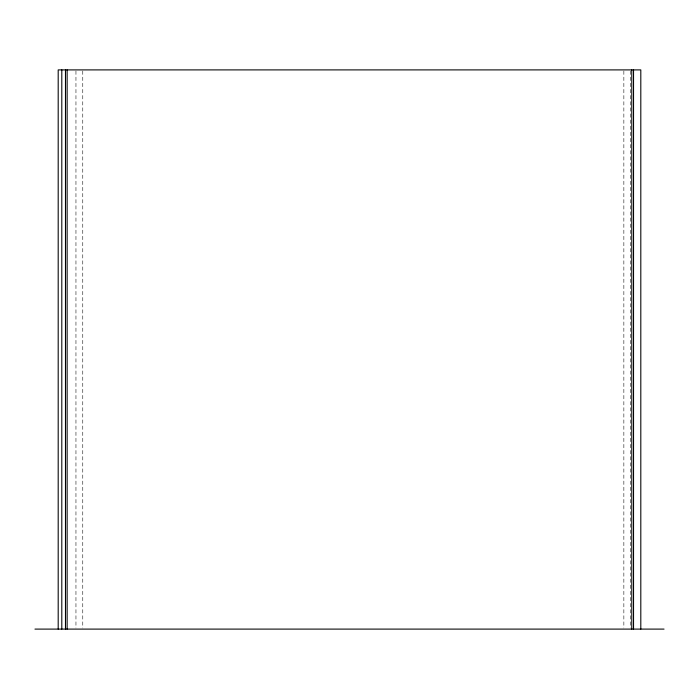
<?xml version="1.0" encoding="UTF-8"?>
<svg xmlns="http://www.w3.org/2000/svg" width="699" height="699" viewBox="0 0 699 699"><rect width="100%" height="100%" fill="white"/><g stroke="black" fill="none" stroke-linecap="round" stroke-linejoin="round"><path stroke-width="0.52" stroke-dasharray="3.5 2.62" d="M630.673 70.992L630.673 628.008M623.858 70.992L623.858 628.008M82.77 70.992L82.77 628.008M75.955 70.992L75.955 628.008"/><path stroke-width="1.05" d="M34.95 629.1L664.05 629.1M640.808 629.1L640.808 69.9L58.192 69.9L58.192 629.1M633.539 69.9L633.539 629.1M631.791 69.9L631.791 629.1M67.13 69.9L67.13 629.1M65.47 69.9L65.47 629.1M61.8 69.9L61.8 629.1"/></g></svg>
